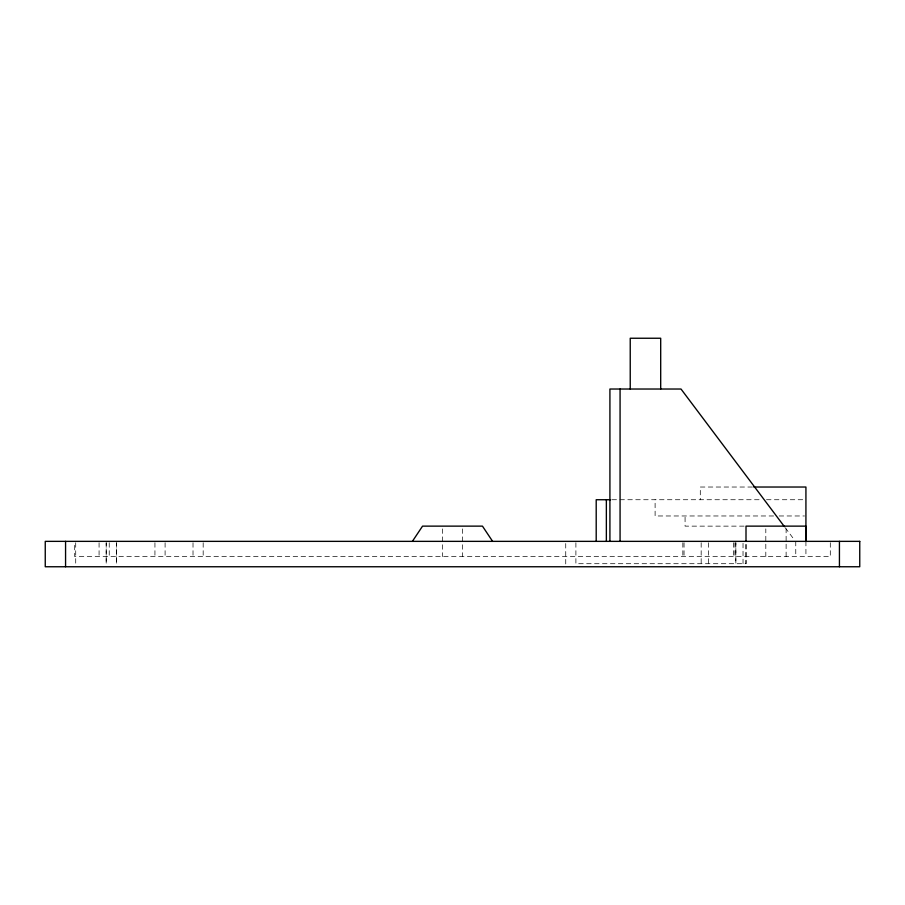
<?xml version="1.0" encoding="UTF-8"?>
<svg xmlns="http://www.w3.org/2000/svg" width="905" height="905" viewBox="0 0 905 905"><rect width="100%" height="100%" fill="white"/><g stroke="black" fill="none" stroke-linecap="round" stroke-linejoin="round"><path stroke-width="0.68" stroke-dasharray="4.53 3.39" d="M565.738 563.928L565.738 542.774M575.897 542.762L575.897 563.702L746.003 563.702L746.003 542.762L746.003 563.702M743.028 563.702L743.028 542.762M765.811 556.598L765.811 528.905M786.117 556.598L786.117 528.905M752.406 487.026L700.3 487.026L700.3 499.73M611.972 499.73L760.856 499.73M766.49 499.73L805.925 499.73M773.605 515.974L655.107 515.974L655.107 499.73M779.148 515.974L804.522 515.974M744.091 526.133L685.074 526.133L685.074 515.974M785.314 527.819L793.798 539.109M830.304 542.751L830.304 556.598L74.696 556.598L74.696 542.751M805.925 541.36L805.925 556.598M795.767 541.36L795.767 556.598M734.928 542.751L734.928 556.598M733.661 542.751L733.661 556.598M708.355 542.762L708.355 563.702M701.171 542.762L701.171 563.702M684.044 542.751L684.044 556.598M682.845 542.751L682.845 556.598M462.659 528.905L462.659 556.598M442.341 528.905L442.341 556.598M203.173 542.751L203.173 556.598M193.014 542.751L193.014 556.598M165.095 542.751L165.095 556.598M154.936 542.751L154.936 556.598M109.234 542.751L109.234 556.598M99.075 542.751L99.075 556.598M75.715 542.774L75.715 563.928M106.19 542.774L106.19 563.928L106.19 542.774M116.338 542.774L116.338 563.928L116.338 542.774M735.844 542.762L735.844 563.702L735.844 542.762"/><path stroke-width="1.36" d="M596.203 541.36L596.203 499.73L610.57 499.73M606.361 541.36L606.361 499.73M620.072 541.36L620.072 389.026M412.386 541.36L422.545 526.133L482.456 526.133L492.614 541.36M753.82 487.026L805.925 487.026L805.925 541.36L805.925 526.133L746.003 526.133L746.003 541.36M784.465 526.699L681.013 389.026L609.913 389.026L609.913 541.36M839.433 541.36L839.433 566.756M660.695 389.026L660.695 338.244L630.231 338.244L630.231 389.026M65.567 541.36L65.567 566.756M859.75 541.36L45.25 541.36L45.25 566.756L859.75 566.756L859.75 541.36"/></g></svg>
